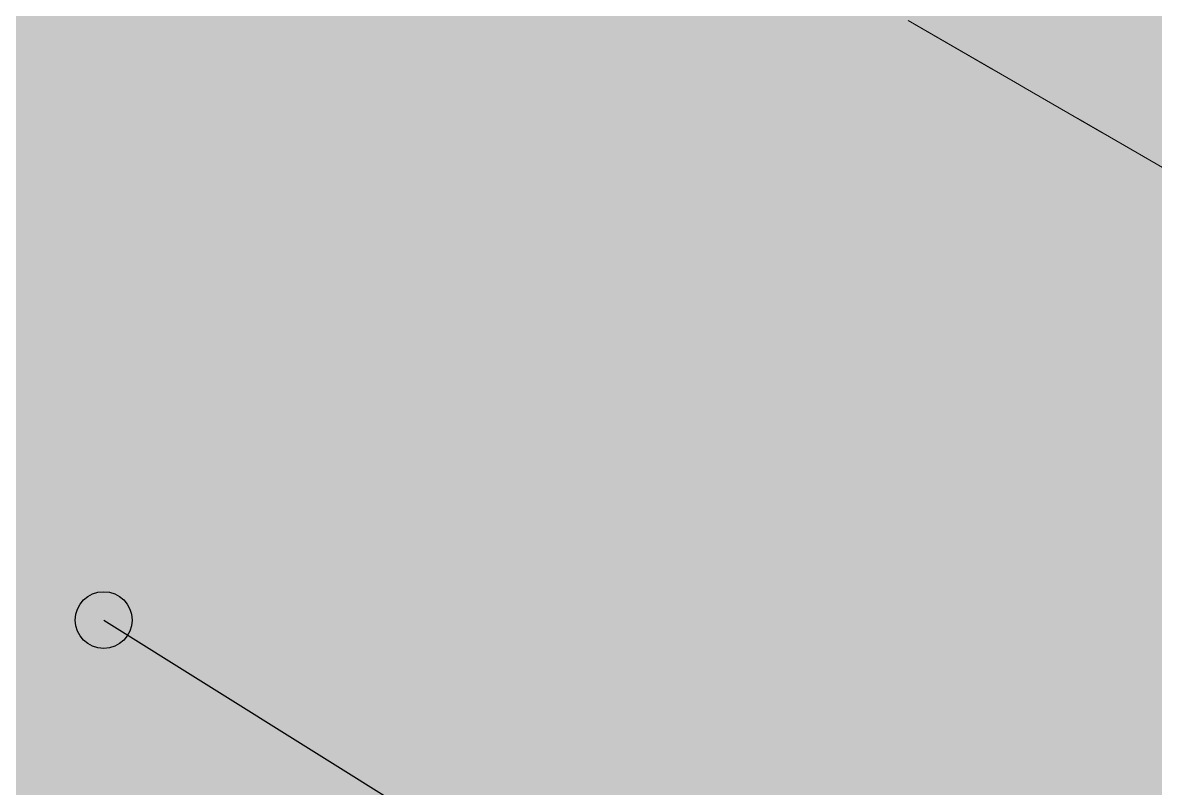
# Model space of a CAD drawing. Header units: metres. Extents: x 349021 to 349543, y 9281040 to 9281959.
# Drawn here: x 349202.919 to 349203.2384, y 9281043.8225 to 9281044.0385 of the extents above; entities that cross this region are included whole.
import ezdxf

# ---------------------------------------------------------------- set-up
doc = ezdxf.new("R2010")
doc.units = ezdxf.units.M
doc.header["$LTSCALE"] = 0.25
doc.layers.add('ISO-3D', color=7, linetype='CONTINUOUS', lineweight=13)
doc.layers.add('ISO-3D-ARISTAS', color=250, linetype='CONTINUOUS', lineweight=13)
doc.layers.add('LLAMADAS-NUM', color=30, linetype='CONTINUOUS', lineweight=25, true_color=0xc05014)

msp = doc.modelspace()

# ---------------------------------------------------------------- linework, layer by layer
at = {"layer": 'ISO-3D', "true_color": 0x9e9d98}
for points in [[(349203.17077, 9281044.03786), (349203.14603, 9281044.05214), (349203.17077, 9281044.06286), (349203.14603, 9281044.07714)], [(349202.93718, 9281044.0321), (349202.91145, 9281044.04695), (349202.93718, 9281044.06022), (349202.91145, 9281044.07507)], [(349202.9455, 9281044.03107), (349202.92024, 9281044.04566), (349202.9455, 9281044.06002), (349202.92024, 9281044.07461)], [(349202.99602, 9281044.03086), (349202.97076, 9281044.04544), (349202.99602, 9281044.0598), (349202.97076, 9281044.07439)], [(349203.04654, 9281044.03064), (349203.02128, 9281044.04522), (349203.04654, 9281044.05958), (349203.02128, 9281044.07417)], [(349202.98863, 9281044.03052), (349202.9629, 9281044.04537), (349202.98863, 9281044.05864), (349202.9629, 9281044.07349)], [(349203.04008, 9281044.02894), (349203.01435, 9281044.04379), (349203.04008, 9281044.05706), (349203.01435, 9281044.07191)], [(349203.22026, 9281044.03429), (349203.19551, 9281044.04857), (349203.22026, 9281044.05929), (349203.19551, 9281044.07357)], [(349203.09153, 9281044.02736), (349203.0658, 9281044.04221), (349203.09153, 9281044.05548), (349203.0658, 9281044.07033)], [(349203.09654, 9281044.03071), (349203.07179, 9281044.045), (349203.09654, 9281044.05571), (349203.07179, 9281044.07)], [(349203.14298, 9281044.02578), (349203.11725, 9281044.04063), (349203.14298, 9281044.0539), (349203.11725, 9281044.06875)], [(349203.14603, 9281044.02714), (349203.12128, 9281044.04143), (349203.14603, 9281044.05214), (349203.12128, 9281044.06643)], [(349203.19551, 9281044.02357), (349203.17077, 9281044.03786), (349203.19551, 9281044.04857), (349203.17077, 9281044.06286)], [(349202.92024, 9281044.01671), (349202.89498, 9281044.03129), (349202.92024, 9281044.04566), (349202.89498, 9281044.06024)], [(349202.9629, 9281044.01724), (349202.93718, 9281044.0321), (349202.9629, 9281044.04537), (349202.93718, 9281044.06022)], [(349202.97076, 9281044.01649), (349202.9455, 9281044.03107), (349202.97076, 9281044.04544), (349202.9455, 9281044.06002)], [(349203.01435, 9281044.01566), (349202.98863, 9281044.03052), (349203.01435, 9281044.04379), (349202.98863, 9281044.05864)], [(349203.02128, 9281044.01627), (349202.99602, 9281044.03086), (349203.02128, 9281044.04522), (349202.99602, 9281044.0598)], [(349203.07179, 9281044.01605), (349203.04654, 9281044.03064), (349203.07179, 9281044.045), (349203.04654, 9281044.05958)], [(349203.245, 9281044.02), (349203.22026, 9281044.03429), (349203.245, 9281044.045), (349203.22026, 9281044.05929)], [(349203.0658, 9281044.01408), (349203.04008, 9281044.02894), (349203.0658, 9281044.04221), (349203.04008, 9281044.05706)], [(349203.11725, 9281044.0125), (349203.09153, 9281044.02736), (349203.11725, 9281044.04063), (349203.09153, 9281044.05548)], [(349203.12128, 9281044.01643), (349203.09654, 9281044.03071), (349203.12128, 9281044.04143), (349203.09654, 9281044.05571)], [(349203.1687, 9281044.01092), (349203.14298, 9281044.02578), (349203.1687, 9281044.03905), (349203.14298, 9281044.0539)], [(349203.17077, 9281044.01286), (349203.14603, 9281044.02714), (349203.17077, 9281044.03786), (349203.14603, 9281044.05214)], [(349203.22026, 9281044.00929), (349203.19551, 9281044.02357), (349203.22026, 9281044.03429), (349203.19551, 9281044.04857)], [(349202.93718, 9281044.00397), (349202.91145, 9281044.01882), (349202.93718, 9281044.0321), (349202.91145, 9281044.04695)], [(349202.9455, 9281044.00213), (349202.92024, 9281044.01671), (349202.9455, 9281044.03107), (349202.92024, 9281044.04566)], [(349202.98863, 9281044.00239), (349202.9629, 9281044.01724), (349202.98863, 9281044.03052), (349202.9629, 9281044.04537)], [(349202.99602, 9281044.00191), (349202.97076, 9281044.01649), (349202.99602, 9281044.03086), (349202.97076, 9281044.04544)], [(349203.04654, 9281044.00169), (349203.02128, 9281044.01627), (349203.04654, 9281044.03064), (349203.02128, 9281044.04522)], [(349203.04008, 9281044.00081), (349203.01435, 9281044.01566), (349203.04008, 9281044.02894), (349203.01435, 9281044.04379)], [(349203.09153, 9281043.99923), (349203.0658, 9281044.01408), (349203.09153, 9281044.02736), (349203.0658, 9281044.04221)], [(349203.09654, 9281044.00177), (349203.07179, 9281044.01605), (349203.09654, 9281044.03071), (349203.07179, 9281044.045)], [(349203.14298, 9281043.99765), (349203.11725, 9281044.0125), (349203.14298, 9281044.02578), (349203.11725, 9281044.04063)], [(349203.14603, 9281044.00214), (349203.12128, 9281044.01643), (349203.14603, 9281044.02714), (349203.12128, 9281044.04143)], [(349203.18383, 9281044.00219), (349203.1687, 9281044.01092), (349203.18383, 9281044.03032), (349203.1687, 9281044.03905)], [(349203.19551, 9281043.99857), (349203.17077, 9281044.01286), (349203.19551, 9281044.02357), (349203.17077, 9281044.03786)], [(349203.245, 9281043.995), (349203.22026, 9281044.00929), (349203.245, 9281044.02), (349203.22026, 9281044.03429)], [(349202.92024, 9281043.98776), (349202.89498, 9281044.00235), (349202.92024, 9281044.01671), (349202.89498, 9281044.03129)], [(349202.9629, 9281043.98912), (349202.93718, 9281044.00397), (349202.9629, 9281044.01724), (349202.93718, 9281044.0321)], [(349202.97076, 9281043.98754), (349202.9455, 9281044.00213), (349202.97076, 9281044.01649), (349202.9455, 9281044.03107)], [(349203.01435, 9281043.98754), (349202.98863, 9281044.00239), (349203.01435, 9281044.01566), (349202.98863, 9281044.03052)], [(349203.02128, 9281043.98732), (349202.99602, 9281044.00191), (349203.02128, 9281044.01627), (349202.99602, 9281044.03086)], [(349203.07179, 9281043.98711), (349203.04654, 9281044.00169), (349203.07179, 9281044.01605), (349203.04654, 9281044.03064)], [(349203.12128, 9281043.98748), (349203.09654, 9281044.00177), (349203.12128, 9281044.01643), (349203.09654, 9281044.03071)], [(349203.19895, 9281043.99346), (349203.18383, 9281044.00219), (349203.19895, 9281044.02159), (349203.18383, 9281044.03032)], [(349203.0658, 9281043.98596), (349203.04008, 9281044.00081), (349203.0658, 9281044.01408), (349203.04008, 9281044.02894)], [(349203.11725, 9281043.98438), (349203.09153, 9281043.99923), (349203.11725, 9281044.0125), (349203.09153, 9281044.02736)], [(349203.17077, 9281043.98786), (349203.14603, 9281044.00214), (349203.17077, 9281044.01286), (349203.14603, 9281044.02714)], [(349203.1687, 9281043.9828), (349203.14298, 9281043.99765), (349203.1687, 9281044.01092), (349203.14298, 9281044.02578)], [(349203.22026, 9281043.98429), (349203.19551, 9281043.99857), (349203.22026, 9281044.00929), (349203.19551, 9281044.02357)], [(349203.2017, 9281043.99187), (349203.19895, 9281043.99346), (349203.2017, 9281044.02), (349203.19895, 9281044.02159)], [(349203.22335, 9281043.97937), (349203.2017, 9281043.99187), (349203.22335, 9281044.0075), (349203.2017, 9281044.02)], [(349202.93718, 9281043.97585), (349202.91145, 9281043.9907), (349202.93718, 9281044.00397), (349202.91145, 9281044.01882)], [(349202.9455, 9281043.97318), (349202.92024, 9281043.98776), (349202.9455, 9281044.00213), (349202.92024, 9281044.01671)], [(349202.98863, 9281043.97427), (349202.9629, 9281043.98912), (349202.98863, 9281044.00239), (349202.9629, 9281044.01724)], [(349202.99602, 9281043.97296), (349202.97076, 9281043.98754), (349202.99602, 9281044.00191), (349202.97076, 9281044.01649)], [(349203.14603, 9281043.9732), (349203.12128, 9281043.98748), (349203.14603, 9281044.00214), (349203.12128, 9281044.01643)], [(349203.04008, 9281043.97269), (349203.01435, 9281043.98754), (349203.04008, 9281044.00081), (349203.01435, 9281044.01566)], [(349203.04654, 9281043.97274), (349203.02128, 9281043.98732), (349203.04654, 9281044.00169), (349203.02128, 9281044.01627)], [(349203.09153, 9281043.97111), (349203.0658, 9281043.98596), (349203.09153, 9281043.99923), (349203.0658, 9281044.01408)], [(349203.09654, 9281043.97282), (349203.07179, 9281043.98711), (349203.09654, 9281044.00177), (349203.07179, 9281044.01605)], [(349203.14298, 9281043.96953), (349203.11725, 9281043.98438), (349203.14298, 9281043.99765), (349203.11725, 9281044.0125)], [(349203.18383, 9281043.97407), (349203.1687, 9281043.9828), (349203.18383, 9281044.00219), (349203.1687, 9281044.01092)], [(349203.19551, 9281043.97357), (349203.17077, 9281043.98786), (349203.19551, 9281043.99857), (349203.17077, 9281044.01286)], [(349203.245, 9281043.97), (349203.22026, 9281043.98429), (349203.245, 9281043.995), (349203.22026, 9281044.00929)], [(349203.245, 9281043.96687), (349203.22335, 9281043.97937), (349203.245, 9281043.995), (349203.22335, 9281044.0075)], [(349202.9629, 9281043.96099), (349202.93718, 9281043.97585), (349202.9629, 9281043.98912), (349202.93718, 9281044.00397)], [(349202.92024, 9281043.95882), (349202.89498, 9281043.9734), (349202.92024, 9281043.98776), (349202.89498, 9281044.00235)], [(349202.97076, 9281043.9586), (349202.9455, 9281043.97318), (349202.97076, 9281043.98754), (349202.9455, 9281044.00213)], [(349203.01435, 9281043.95941), (349202.98863, 9281043.97427), (349203.01435, 9281043.98754), (349202.98863, 9281044.00239)], [(349203.02128, 9281043.95838), (349202.99602, 9281043.97296), (349203.02128, 9281043.98732), (349202.99602, 9281044.00191)], [(349203.0658, 9281043.95783), (349203.04008, 9281043.97269), (349203.0658, 9281043.98596), (349203.04008, 9281044.00081)], [(349203.07179, 9281043.95816), (349203.04654, 9281043.97274), (349203.07179, 9281043.98711), (349203.04654, 9281044.00169)], [(349203.12128, 9281043.95853), (349203.09654, 9281043.97282), (349203.12128, 9281043.98748), (349203.09654, 9281044.00177)], [(349203.17077, 9281043.95891), (349203.14603, 9281043.9732), (349203.17077, 9281043.98786), (349203.14603, 9281044.00214)], [(349203.19895, 9281043.96534), (349203.18383, 9281043.97407), (349203.19895, 9281043.99346), (349203.18383, 9281044.00219)], [(349203.11725, 9281043.95625), (349203.09153, 9281043.97111), (349203.11725, 9281043.98438), (349203.09153, 9281043.99923)], [(349203.1687, 9281043.95467), (349203.14298, 9281043.96953), (349203.1687, 9281043.9828), (349203.14298, 9281043.99765)], [(349203.22026, 9281043.95929), (349203.19551, 9281043.97357), (349203.22026, 9281043.98429), (349203.19551, 9281043.99857)], [(349203.2017, 9281043.96375), (349203.19895, 9281043.96534), (349203.2017, 9281043.99187), (349203.19895, 9281043.99346)], [(349203.22335, 9281043.95125), (349203.2017, 9281043.96375), (349203.22335, 9281043.97937), (349203.2017, 9281043.99187)], [(349202.93718, 9281043.94772), (349202.91145, 9281043.96257), (349202.93718, 9281043.97585), (349202.91145, 9281043.9907)], [(349202.9455, 9281043.94423), (349202.92024, 9281043.95882), (349202.9455, 9281043.97318), (349202.92024, 9281043.98776)], [(349202.98863, 9281043.94614), (349202.9629, 9281043.96099), (349202.98863, 9281043.97427), (349202.9629, 9281043.98912)], [(349203.19551, 9281043.94462), (349203.17077, 9281043.95891), (349203.19551, 9281043.97357), (349203.17077, 9281043.98786)], [(349202.99602, 9281043.94401), (349202.97076, 9281043.9586), (349202.99602, 9281043.97296), (349202.97076, 9281043.98754)], [(349203.04008, 9281043.94456), (349203.01435, 9281043.95941), (349203.04008, 9281043.97269), (349203.01435, 9281043.98754)], [(349203.04654, 9281043.94379), (349203.02128, 9281043.95838), (349203.04654, 9281043.97274), (349203.02128, 9281043.98732)], [(349203.09153, 9281043.94298), (349203.0658, 9281043.95783), (349203.09153, 9281043.97111), (349203.0658, 9281043.98596)], [(349203.09654, 9281043.94387), (349203.07179, 9281043.95816), (349203.09654, 9281043.97282), (349203.07179, 9281043.98711)], [(349203.14603, 9281043.94425), (349203.12128, 9281043.95853), (349203.14603, 9281043.9732), (349203.12128, 9281043.98748)], [(349203.14298, 9281043.9414), (349203.11725, 9281043.95625), (349203.14298, 9281043.96953), (349203.11725, 9281043.98438)], [(349203.18383, 9281043.94594), (349203.1687, 9281043.95467), (349203.18383, 9281043.97407), (349203.1687, 9281043.9828)], [(349203.245, 9281043.945), (349203.22026, 9281043.95929), (349203.245, 9281043.97), (349203.22026, 9281043.98429)], [(349203.245, 9281043.93875), (349203.22335, 9281043.95125), (349203.245, 9281043.96687), (349203.22335, 9281043.97937)], [(349202.9629, 9281043.93287), (349202.93718, 9281043.94772), (349202.9629, 9281043.96099), (349202.93718, 9281043.97585)], [(349202.92024, 9281043.92987), (349202.89498, 9281043.94445), (349202.92024, 9281043.95882), (349202.89498, 9281043.9734)], [(349202.97076, 9281043.92965), (349202.9455, 9281043.94423), (349202.97076, 9281043.9586), (349202.9455, 9281043.97318)], [(349203.01435, 9281043.93129), (349202.98863, 9281043.94614), (349203.01435, 9281043.95941), (349202.98863, 9281043.97427)], [(349203.02128, 9281043.92943), (349202.99602, 9281043.94401), (349203.02128, 9281043.95838), (349202.99602, 9281043.97296)], [(349203.0658, 9281043.92971), (349203.04008, 9281043.94456), (349203.0658, 9281043.95783), (349203.04008, 9281043.97269)], [(349203.07179, 9281043.92921), (349203.04654, 9281043.94379), (349203.07179, 9281043.95816), (349203.04654, 9281043.97274)], [(349203.12128, 9281043.92959), (349203.09654, 9281043.94387), (349203.12128, 9281043.95853), (349203.09654, 9281043.97282)], [(349203.17077, 9281043.92996), (349203.14603, 9281043.94425), (349203.17077, 9281043.95891), (349203.14603, 9281043.9732)], [(349203.19895, 9281043.93721), (349203.18383, 9281043.94594), (349203.19895, 9281043.96534), (349203.18383, 9281043.97407)], [(349203.22026, 9281043.93034), (349203.19551, 9281043.94462), (349203.22026, 9281043.95929), (349203.19551, 9281043.97357)], [(349203.11725, 9281043.92813), (349203.09153, 9281043.94298), (349203.11725, 9281043.95625), (349203.09153, 9281043.97111)], [(349203.1687, 9281043.92655), (349203.14298, 9281043.9414), (349203.1687, 9281043.95467), (349203.14298, 9281043.96953)], [(349203.2017, 9281043.93562), (349203.19895, 9281043.93721), (349203.2017, 9281043.96375), (349203.19895, 9281043.96534)], [(349202.93718, 9281043.9196), (349202.91145, 9281043.93445), (349202.93718, 9281043.94772), (349202.91145, 9281043.96257)], [(349203.22335, 9281043.92312), (349203.2017, 9281043.93562), (349203.22335, 9281043.95125), (349203.2017, 9281043.96375)], [(349202.98863, 9281043.91802), (349202.9629, 9281043.93287), (349202.98863, 9281043.94614), (349202.9629, 9281043.96099)], [(349203.04008, 9281043.91644), (349203.01435, 9281043.93129), (349203.04008, 9281043.94456), (349203.01435, 9281043.95941)], [(349203.19551, 9281043.91568), (349203.17077, 9281043.92996), (349203.19551, 9281043.94462), (349203.17077, 9281043.95891)], [(349203.245, 9281043.91605), (349203.22026, 9281043.93034), (349203.245, 9281043.945), (349203.22026, 9281043.95929)], [(349202.9455, 9281043.91529), (349202.92024, 9281043.92987), (349202.9455, 9281043.94423), (349202.92024, 9281043.95882)], [(349202.99602, 9281043.91507), (349202.97076, 9281043.92965), (349202.99602, 9281043.94401), (349202.97076, 9281043.9586)], [(349203.04654, 9281043.91485), (349203.02128, 9281043.92943), (349203.04654, 9281043.94379), (349203.02128, 9281043.95838)], [(349203.09153, 9281043.91486), (349203.0658, 9281043.92971), (349203.09153, 9281043.94298), (349203.0658, 9281043.95783)], [(349203.09654, 9281043.91492), (349203.07179, 9281043.92921), (349203.09654, 9281043.94387), (349203.07179, 9281043.95816)], [(349203.14298, 9281043.91328), (349203.11725, 9281043.92813), (349203.14298, 9281043.9414), (349203.11725, 9281043.95625)], [(349203.14603, 9281043.9153), (349203.12128, 9281043.92959), (349203.14603, 9281043.94425), (349203.12128, 9281043.95853)], [(349203.18383, 9281043.91782), (349203.1687, 9281043.92655), (349203.18383, 9281043.94594), (349203.1687, 9281043.95467)], [(349203.245, 9281043.91062), (349203.22335, 9281043.92312), (349203.245, 9281043.93875), (349203.22335, 9281043.95125)], [(349202.9629, 9281043.90474), (349202.93718, 9281043.9196), (349202.9629, 9281043.93287), (349202.93718, 9281043.94772)], [(349203.01435, 9281043.90316), (349202.98863, 9281043.91802), (349203.01435, 9281043.93129), (349202.98863, 9281043.94614)], [(349202.92024, 9281043.90092), (349202.89498, 9281043.9155), (349202.92024, 9281043.92987), (349202.89498, 9281043.94445)], [(349202.97076, 9281043.9007), (349202.9455, 9281043.91529), (349202.97076, 9281043.92965), (349202.9455, 9281043.94423)], [(349203.02128, 9281043.90048), (349202.99602, 9281043.91507), (349203.02128, 9281043.92943), (349202.99602, 9281043.94401)], [(349203.0658, 9281043.90158), (349203.04008, 9281043.91644), (349203.0658, 9281043.92971), (349203.04008, 9281043.94456)], [(349203.07179, 9281043.90026), (349203.04654, 9281043.91485), (349203.07179, 9281043.92921), (349203.04654, 9281043.94379)], [(349203.11725, 9281043.9), (349203.09153, 9281043.91486), (349203.11725, 9281043.92813), (349203.09153, 9281043.94298)], [(349203.12128, 9281043.90064), (349203.09654, 9281043.91492), (349203.12128, 9281043.92959), (349203.09654, 9281043.94387)], [(349203.17077, 9281043.90102), (349203.14603, 9281043.9153), (349203.17077, 9281043.92996), (349203.14603, 9281043.94425)], [(349203.19895, 9281043.90909), (349203.18383, 9281043.91782), (349203.19895, 9281043.93721), (349203.18383, 9281043.94594)], [(349203.22026, 9281043.90139), (349203.19551, 9281043.91568), (349203.22026, 9281043.93034), (349203.19551, 9281043.94462)], [(349203.1687, 9281043.89842), (349203.14298, 9281043.91328), (349203.1687, 9281043.92655), (349203.14298, 9281043.9414)], [(349203.2017, 9281043.9075), (349203.19895, 9281043.90909), (349203.2017, 9281043.93562), (349203.19895, 9281043.93721)], [(349202.93718, 9281043.89147), (349202.91145, 9281043.90632), (349202.93718, 9281043.9196), (349202.91145, 9281043.93445)], [(349203.22335, 9281043.895), (349203.2017, 9281043.9075), (349203.22335, 9281043.92312), (349203.2017, 9281043.93562)], [(349202.98863, 9281043.88989), (349202.9629, 9281043.90474), (349202.98863, 9281043.91802), (349202.9629, 9281043.93287)], [(349203.04008, 9281043.88831), (349203.01435, 9281043.90316), (349203.04008, 9281043.91644), (349203.01435, 9281043.93129)], [(349203.245, 9281043.88711), (349203.22026, 9281043.90139), (349203.245, 9281043.91605), (349203.22026, 9281043.93034)], [(349202.9455, 9281043.88634), (349202.92024, 9281043.90092), (349202.9455, 9281043.91529), (349202.92024, 9281043.92987)], [(349202.99602, 9281043.88612), (349202.97076, 9281043.9007), (349202.99602, 9281043.91507), (349202.97076, 9281043.92965)], [(349203.04654, 9281043.8859), (349203.02128, 9281043.90048), (349203.04654, 9281043.91485), (349203.02128, 9281043.92943)], [(349203.09153, 9281043.88673), (349203.0658, 9281043.90158), (349203.09153, 9281043.91486), (349203.0658, 9281043.92971)], [(349203.09654, 9281043.88598), (349203.07179, 9281043.90026), (349203.09654, 9281043.91492), (349203.07179, 9281043.92921)], [(349203.14298, 9281043.88515), (349203.11725, 9281043.9), (349203.14298, 9281043.91328), (349203.11725, 9281043.92813)], [(349203.14603, 9281043.88635), (349203.12128, 9281043.90064), (349203.14603, 9281043.9153), (349203.12128, 9281043.92959)], [(349203.19551, 9281043.88673), (349203.17077, 9281043.90102), (349203.19551, 9281043.91568), (349203.17077, 9281043.92996)], [(349203.18383, 9281043.88969), (349203.1687, 9281043.89842), (349203.18383, 9281043.91782), (349203.1687, 9281043.92655)], [(349203.245, 9281043.8825), (349203.22335, 9281043.895), (349203.245, 9281043.91062), (349203.22335, 9281043.92312)], [(349202.9629, 9281043.87662), (349202.93718, 9281043.89147), (349202.9629, 9281043.90474), (349202.93718, 9281043.9196)], [(349203.01435, 9281043.87504), (349202.98863, 9281043.88989), (349203.01435, 9281043.90316), (349202.98863, 9281043.91802)], [(349203.19895, 9281043.88096), (349203.18383, 9281043.88969), (349203.19895, 9281043.90909), (349203.18383, 9281043.91782)], [(349202.92024, 9281043.87197), (349202.89498, 9281043.88656), (349202.92024, 9281043.90092), (349202.89498, 9281043.9155)], [(349202.97076, 9281043.87175), (349202.9455, 9281043.88634), (349202.97076, 9281043.9007), (349202.9455, 9281043.91529)], [(349203.02128, 9281043.87154), (349202.99602, 9281043.88612), (349203.02128, 9281043.90048), (349202.99602, 9281043.91507)], [(349203.0658, 9281043.87346), (349203.04008, 9281043.88831), (349203.0658, 9281043.90158), (349203.04008, 9281043.91644)], [(349203.07179, 9281043.87132), (349203.04654, 9281043.8859), (349203.07179, 9281043.90026), (349203.04654, 9281043.91485)], [(349203.11725, 9281043.87188), (349203.09153, 9281043.88673), (349203.11725, 9281043.9), (349203.09153, 9281043.91486)], [(349203.12128, 9281043.87169), (349203.09654, 9281043.88598), (349203.12128, 9281043.90064), (349203.09654, 9281043.91492)], [(349203.17077, 9281043.87207), (349203.14603, 9281043.88635), (349203.17077, 9281043.90102), (349203.14603, 9281043.9153)], [(349203.22026, 9281043.87244), (349203.19551, 9281043.88673), (349203.22026, 9281043.90139), (349203.19551, 9281043.91568)], [(349203.1687, 9281043.8703), (349203.14298, 9281043.88515), (349203.1687, 9281043.89842), (349203.14298, 9281043.91328)], [(349203.2017, 9281043.87937), (349203.19895, 9281043.88096), (349203.2017, 9281043.9075), (349203.19895, 9281043.90909)], [(349202.93718, 9281043.86335), (349202.91145, 9281043.8782), (349202.93718, 9281043.89147), (349202.91145, 9281043.90632)], [(349202.98863, 9281043.86177), (349202.9629, 9281043.87662), (349202.98863, 9281043.88989), (349202.9629, 9281043.90474)], [(349203.22335, 9281043.86687), (349203.2017, 9281043.87937), (349203.22335, 9281043.895), (349203.2017, 9281043.9075)], [(349203.04008, 9281043.86019), (349203.01435, 9281043.87504), (349203.04008, 9281043.88831), (349203.01435, 9281043.90316)], [(349203.09153, 9281043.85861), (349203.0658, 9281043.87346), (349203.09153, 9281043.88673), (349203.0658, 9281043.90158)], [(349202.9455, 9281043.85739), (349202.92024, 9281043.87197), (349202.9455, 9281043.88634), (349202.92024, 9281043.90092)], [(349202.99602, 9281043.85717), (349202.97076, 9281043.87175), (349202.99602, 9281043.88612), (349202.97076, 9281043.9007)], [(349203.04654, 9281043.85695), (349203.02128, 9281043.87154), (349203.04654, 9281043.8859), (349203.02128, 9281043.90048)], [(349203.09654, 9281043.85703), (349203.07179, 9281043.87132), (349203.09654, 9281043.88598), (349203.07179, 9281043.90026)], [(349203.14298, 9281043.85703), (349203.11725, 9281043.87188), (349203.14298, 9281043.88515), (349203.11725, 9281043.9)], [(349203.14603, 9281043.85741), (349203.12128, 9281043.87169), (349203.14603, 9281043.88635), (349203.12128, 9281043.90064)], [(349203.18383, 9281043.86157), (349203.1687, 9281043.8703), (349203.18383, 9281043.88969), (349203.1687, 9281043.89842)], [(349203.19551, 9281043.85778), (349203.17077, 9281043.87207), (349203.19551, 9281043.88673), (349203.17077, 9281043.90102)], [(349203.245, 9281043.85816), (349203.22026, 9281043.87244), (349203.245, 9281043.88711), (349203.22026, 9281043.90139)], [(349203.245, 9281043.85437), (349203.22335, 9281043.86687), (349203.245, 9281043.8825), (349203.22335, 9281043.895)], [(349202.9629, 9281043.84849), (349202.93718, 9281043.86335), (349202.9629, 9281043.87662), (349202.93718, 9281043.89147)], [(349203.01435, 9281043.84691), (349202.98863, 9281043.86177), (349203.01435, 9281043.87504), (349202.98863, 9281043.88989)], [(349203.19895, 9281043.85284), (349203.18383, 9281043.86157), (349203.19895, 9281043.88096), (349203.18383, 9281043.88969)], [(349202.92024, 9281043.84303), (349202.89498, 9281043.85761), (349202.92024, 9281043.87197), (349202.89498, 9281043.88656)], [(349202.97076, 9281043.84281), (349202.9455, 9281043.85739), (349202.97076, 9281043.87175), (349202.9455, 9281043.88634)], [(349203.02128, 9281043.84259), (349202.99602, 9281043.85717), (349203.02128, 9281043.87154), (349202.99602, 9281043.88612)], [(349203.0658, 9281043.84533), (349203.04008, 9281043.86019), (349203.0658, 9281043.87346), (349203.04008, 9281043.88831)], [(349203.07179, 9281043.84237), (349203.04654, 9281043.85695), (349203.07179, 9281043.87132), (349203.04654, 9281043.8859)], [(349203.11725, 9281043.84375), (349203.09153, 9281043.85861), (349203.11725, 9281043.87188), (349203.09153, 9281043.88673)], [(349203.12128, 9281043.84274), (349203.09654, 9281043.85703), (349203.12128, 9281043.87169), (349203.09654, 9281043.88598)], [(349203.17077, 9281043.84312), (349203.14603, 9281043.85741), (349203.17077, 9281043.87207), (349203.14603, 9281043.88635)], [(349203.22026, 9281043.8435), (349203.19551, 9281043.85778), (349203.22026, 9281043.87244), (349203.19551, 9281043.88673)], [(349203.1687, 9281043.84217), (349203.14298, 9281043.85703), (349203.1687, 9281043.8703), (349203.14298, 9281043.88515)], [(349203.2017, 9281043.85125), (349203.19895, 9281043.85284), (349203.2017, 9281043.87937), (349203.19895, 9281043.88096)], [(349203.22335, 9281043.83875), (349203.2017, 9281043.85125), (349203.22335, 9281043.86687), (349203.2017, 9281043.87937)], [(349202.93718, 9281043.83522), (349202.91145, 9281043.85007), (349202.93718, 9281043.86335), (349202.91145, 9281043.8782)], [(349202.98863, 9281043.83364), (349202.9629, 9281043.84849), (349202.98863, 9281043.86177), (349202.9629, 9281043.87662)], [(349203.04008, 9281043.83206), (349203.01435, 9281043.84691), (349203.04008, 9281043.86019), (349203.01435, 9281043.87504)], [(349203.09153, 9281043.83048), (349203.0658, 9281043.84533), (349203.09153, 9281043.85861), (349203.0658, 9281043.87346)], [(349202.9455, 9281043.82844), (349202.92024, 9281043.84303), (349202.9455, 9281043.85739), (349202.92024, 9281043.87197)], [(349202.99602, 9281043.82822), (349202.97076, 9281043.84281), (349202.99602, 9281043.85717), (349202.97076, 9281043.87175)], [(349203.04654, 9281043.828), (349203.02128, 9281043.84259), (349203.04654, 9281043.85695), (349203.02128, 9281043.87154)], [(349203.09654, 9281043.82808), (349203.07179, 9281043.84237), (349203.09654, 9281043.85703), (349203.07179, 9281043.87132)], [(349203.14298, 9281043.8289), (349203.11725, 9281043.84375), (349203.14298, 9281043.85703), (349203.11725, 9281043.87188)], [(349203.14603, 9281043.82846), (349203.12128, 9281043.84274), (349203.14603, 9281043.85741), (349203.12128, 9281043.87169)], [(349203.18383, 9281043.83344), (349203.1687, 9281043.84217), (349203.18383, 9281043.86157), (349203.1687, 9281043.8703)], [(349203.19551, 9281043.82883), (349203.17077, 9281043.84312), (349203.19551, 9281043.85778), (349203.17077, 9281043.87207)], [(349203.245, 9281043.82921), (349203.22026, 9281043.8435), (349203.245, 9281043.85816), (349203.22026, 9281043.87244)], [(349203.245, 9281043.82625), (349203.22335, 9281043.83875), (349203.245, 9281043.85437), (349203.22335, 9281043.86687)], [(349202.9629, 9281043.82037), (349202.93718, 9281043.83522), (349202.9629, 9281043.84849), (349202.93718, 9281043.86335)], [(349203.01435, 9281043.81879), (349202.98863, 9281043.83364), (349203.01435, 9281043.84691), (349202.98863, 9281043.86177)], [(349203.0658, 9281043.81721), (349203.04008, 9281043.83206), (349203.0658, 9281043.84533), (349203.04008, 9281043.86019)], [(349203.19895, 9281043.82471), (349203.18383, 9281043.83344), (349203.19895, 9281043.85284), (349203.18383, 9281043.86157)], [(349202.92024, 9281043.81408), (349202.89498, 9281043.82866), (349202.92024, 9281043.84303), (349202.89498, 9281043.85761)], [(349202.97076, 9281043.81386), (349202.9455, 9281043.82844), (349202.97076, 9281043.84281), (349202.9455, 9281043.85739)], [(349203.02128, 9281043.81364), (349202.99602, 9281043.82822), (349203.02128, 9281043.84259), (349202.99602, 9281043.85717)], [(349203.07179, 9281043.81342), (349203.04654, 9281043.828), (349203.07179, 9281043.84237), (349203.04654, 9281043.85695)], [(349203.11725, 9281043.81563), (349203.09153, 9281043.83048), (349203.11725, 9281043.84375), (349203.09153, 9281043.85861)], [(349203.12128, 9281043.8138), (349203.09654, 9281043.82808), (349203.12128, 9281043.84274), (349203.09654, 9281043.85703)], [(349203.1687, 9281043.81405), (349203.14298, 9281043.8289), (349203.1687, 9281043.84217), (349203.14298, 9281043.85703)], [(349203.17077, 9281043.81417), (349203.14603, 9281043.82846), (349203.17077, 9281043.84312), (349203.14603, 9281043.85741)], [(349203.22026, 9281043.81455), (349203.19551, 9281043.82883), (349203.22026, 9281043.8435), (349203.19551, 9281043.85778)], [(349203.2017, 9281043.82312), (349203.19895, 9281043.82471), (349203.2017, 9281043.85125), (349203.19895, 9281043.85284)], [(349203.22335, 9281043.81062), (349203.2017, 9281043.82312), (349203.22335, 9281043.83875), (349203.2017, 9281043.85125)], [(349202.93718, 9281043.8071), (349202.91145, 9281043.82195), (349202.93718, 9281043.83522), (349202.91145, 9281043.85007)], [(349202.98863, 9281043.80552), (349202.9629, 9281043.82037), (349202.98863, 9281043.83364), (349202.9629, 9281043.84849)], [(349203.04008, 9281043.80394), (349203.01435, 9281043.81879), (349203.04008, 9281043.83206), (349203.01435, 9281043.84691)], [(349203.09153, 9281043.80236), (349203.0658, 9281043.81721), (349203.09153, 9281043.83048), (349203.0658, 9281043.84533)], [(349202.9455, 9281043.7995), (349202.92024, 9281043.81408), (349202.9455, 9281043.82844), (349202.92024, 9281043.84303)], [(349202.99602, 9281043.79928), (349202.97076, 9281043.81386), (349202.99602, 9281043.82822), (349202.97076, 9281043.84281)], [(349203.04654, 9281043.79906), (349203.02128, 9281043.81364), (349203.04654, 9281043.828), (349203.02128, 9281043.84259)], [(349203.09654, 9281043.79914), (349203.07179, 9281043.81342), (349203.09654, 9281043.82808), (349203.07179, 9281043.84237)], [(349203.14298, 9281043.80078), (349203.11725, 9281043.81563), (349203.14298, 9281043.8289), (349203.11725, 9281043.84375)], [(349203.14603, 9281043.79951), (349203.12128, 9281043.8138), (349203.14603, 9281043.82846), (349203.12128, 9281043.84274)], [(349203.18383, 9281043.80532), (349203.1687, 9281043.81405), (349203.18383, 9281043.83344), (349203.1687, 9281043.84217)], [(349203.19551, 9281043.79989), (349203.17077, 9281043.81417), (349203.19551, 9281043.82883), (349203.17077, 9281043.84312)], [(349203.245, 9281043.80026), (349203.22026, 9281043.81455), (349203.245, 9281043.82921), (349203.22026, 9281043.8435)], [(349203.245, 9281043.79812), (349203.22335, 9281043.81062), (349203.245, 9281043.82625), (349203.22335, 9281043.83875)], [(349202.9629, 9281043.79224), (349202.93718, 9281043.8071), (349202.9629, 9281043.82037), (349202.93718, 9281043.83522)], [(349203.01435, 9281043.79066), (349202.98863, 9281043.80552), (349203.01435, 9281043.81879), (349202.98863, 9281043.83364)], [(349203.0658, 9281043.78908), (349203.04008, 9281043.80394), (349203.0658, 9281043.81721), (349203.04008, 9281043.83206)], [(349203.19895, 9281043.79659), (349203.18383, 9281043.80532), (349203.19895, 9281043.82471), (349203.18383, 9281043.83344)], [(349202.92024, 9281043.78513), (349202.89498, 9281043.79971), (349202.92024, 9281043.81408), (349202.89498, 9281043.82866)], [(349202.97076, 9281043.78491), (349202.9455, 9281043.7995), (349202.97076, 9281043.81386), (349202.9455, 9281043.82844)], [(349203.02128, 9281043.78469), (349202.99602, 9281043.79928), (349203.02128, 9281043.81364), (349202.99602, 9281043.82822)], [(349203.07179, 9281043.78447), (349203.04654, 9281043.79906), (349203.07179, 9281043.81342), (349203.04654, 9281043.828)], [(349203.11725, 9281043.7875), (349203.09153, 9281043.80236), (349203.11725, 9281043.81563), (349203.09153, 9281043.83048)], [(349203.12128, 9281043.78485), (349203.09654, 9281043.79914), (349203.12128, 9281043.8138), (349203.09654, 9281043.82808)], [(349203.1687, 9281043.78592), (349203.14298, 9281043.80078), (349203.1687, 9281043.81405), (349203.14298, 9281043.8289)], [(349203.17077, 9281043.78523), (349203.14603, 9281043.79951), (349203.17077, 9281043.81417), (349203.14603, 9281043.82846)], [(349203.22026, 9281043.7856), (349203.19551, 9281043.79989), (349203.22026, 9281043.81455), (349203.19551, 9281043.82883)], [(349203.2017, 9281043.795), (349203.19895, 9281043.79659), (349203.2017, 9281043.82312), (349203.19895, 9281043.82471)], [(349203.22335, 9281043.7825), (349203.2017, 9281043.795), (349203.22335, 9281043.81062), (349203.2017, 9281043.82312)]]:
    msp.add_solid(points, dxfattribs=at)
at = {"layer": 'ISO-3D', "true_color": 0xb0aea8}
for points in [[(349203.21806, 9281044.03992), (349203.19262, 9281044.02524), (349203.19414, 9281044.05373), (349203.1687, 9281044.03905)], [(349203.26741, 9281044.0408), (349203.24197, 9281044.02611), (349203.24349, 9281044.05461), (349203.21806, 9281044.03992)], [(349203.24197, 9281044.02611), (349203.21654, 9281044.01143), (349203.21806, 9281044.03992), (349203.19262, 9281044.02524)], [(349203.26589, 9281044.0123), (349203.24046, 9281043.99762), (349203.24197, 9281044.02611), (349203.21654, 9281044.01143)]]:
    msp.add_solid(points, dxfattribs=at)
at = {"layer": 'ISO-3D-ARISTAS', "color": 250}
for p, q in [((349203.1687, 9281044.03905), (349203.18383, 9281044.03032)), ((349203.19262, 9281044.02524), (349203.1687, 9281044.03905)), ((349203.18383, 9281044.03032), (349203.19895, 9281044.02159)), ((349203.21654, 9281044.01143), (349203.19262, 9281044.02524)), ((349203.19895, 9281044.02159), (349203.2017, 9281044.02)), ((349203.2017, 9281044.02), (349203.22335, 9281044.0075)), ((349203.24046, 9281043.99762), (349203.21654, 9281044.01143)), ((349203.22335, 9281044.0075), (349203.245, 9281043.995))]:
    msp.add_line(p, q, dxfattribs=at)
at = {"layer": 'LLAMADAS-NUM'}
msp.add_line((349202.94189, 9281043.87), (349203.06797, 9281043.7912), dxfattribs=at)
msp.add_circle((349202.94189, 9281043.87), 0.008, dxfattribs=at)

doc.saveas('drawing.dxf')
